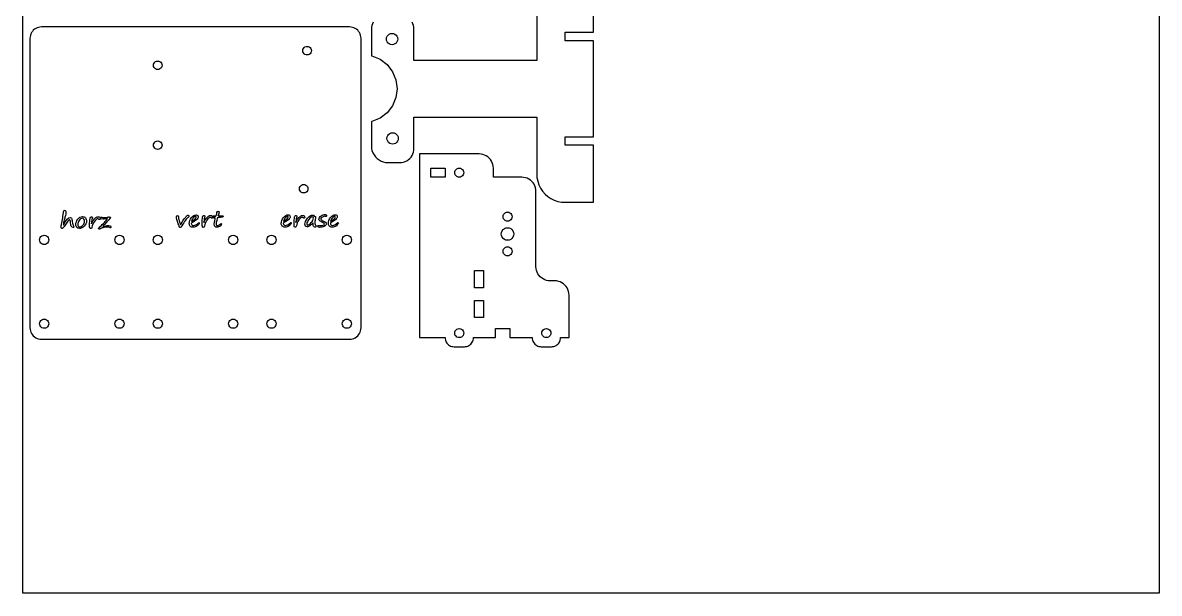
# Model space of a CAD drawing. Extents: x -1 to 112, y 200 to 313.
# Drawn here: x -0.6 to 112.3, y 199.8 to 256.5 of the extents above; entities that cross this region are included whole.
import ezdxf

# ---------------------------------------------------------------- set-up
doc = ezdxf.new("R2010")
doc.units = 0
doc.layers.get('0').update_dxf_attribs({"linetype": 'CONTINUOUS'})

msp = doc.modelspace()

# ---------------------------------------------------------------- linework, layer by layer
at = {"color": 7}
for points in [[(-0.580467, 312.650063), (112.308426, 312.650063), (112.308426, 199.761169), (-0.580467, 199.761169), (-0.580467, 312.650063)], [(8.127987, 237.084408), (8.126857, 237.080174)], [(18.329185, 237.234589), (18.559715, 237.234589)], [(18.522786, 237.074283), (18.406401, 237.064717)], [(18.88201, 237.486216), (18.817102, 237.263296)], [(28.181293, 237.184735), (28.181293, 237.184735)], [(3.463658, 236.385761), (3.468132, 236.385783)], [(4.892723, 236.425068), (4.892723, 236.425068)], [(5.048275, 236.014191), (5.048275, 236.014191)], [(6.246811, 236.556678), (6.245681, 236.517393), (6.245693, 236.488769)], [(8.138049, 236.079002), (8.138059, 236.078956)], [(14.964103, 236.179305), (14.964104, 236.179305)], [(16.182784, 236.717585), (16.182784, 236.717585)], [(16.960545, 236.55196), (16.960545, 236.55196)], [(17.420486, 236.681445), (17.419356, 236.642163), (17.419369, 236.613539)], [(25.316444, 236.726082), (25.316444, 236.726082)], [(26.094206, 236.560457), (26.094206, 236.560457)], [(26.554147, 236.689945), (26.553017, 236.65066), (26.553029, 236.622036)], [(28.249558, 236.587001), (28.249557, 236.587001)], [(29.405569, 236.443667), (29.405569, 236.443673)], [(29.994206, 236.726082), (29.994206, 236.726082)], [(30.771967, 236.560457), (30.771967, 236.560457)]]:
    msp.add_lwpolyline(points, close=True, dxfattribs=at)
for points in [[(53.293092, 244.293856), (53.293092, 245.140522), (56.115314, 245.140522), (56.115314, 254.679633), (53.293092, 254.679633), (53.293092, 255.5263), (56.115314, 255.5263), (56.115314, 261.198967)], [(50.470856, 258.37673), (50.470856, 252.732286), (38.278853, 252.732286), (38.278853, 255.83673), (38.266774, 256.020917), (38.230765, 256.201954), (38.171433, 256.37674), (38.089795, 256.542286)], [(34.234566, 256.542286), (34.152927, 256.37674), (34.093596, 256.201954), (34.057584, 256.020917), (34.045505, 255.83673), (34.045505, 253.18836), (34.098893, 253.181333), (34.915692, 252.843005), (35.617094, 252.304798), (36.155297, 251.603397), (36.493628, 250.786598), (36.609026, 249.910064), (36.493628, 249.03353), (36.155297, 248.21673), (35.617094, 247.515329), (34.915692, 246.977126), (34.098893, 246.638795), (34.045505, 246.631768), (34.045505, 243.983397), (34.106508, 243.756578), (34.196545, 243.539639), (34.314079, 243.336281), (34.457109, 243.149972), (34.623194, 242.983887), (34.809503, 242.84086), (35.012859, 242.723326), (35.229797, 242.633288), (35.456616, 242.572286), (36.867727, 242.572286), (37.051917, 242.584365), (37.232951, 242.620374), (37.407737, 242.679705), (37.573283, 242.761344), (37.726758, 242.863892), (37.865535, 242.985598), (37.987238, 243.124372), (38.089786, 243.277847), (38.171425, 243.443393), (38.230756, 243.618182), (38.266768, 243.799216), (38.278847, 243.983403), (38.278847, 247.087847), (50.470847, 247.087847), (50.470847, 241.443403), (50.495005, 241.075029), (50.567026, 240.712958), (50.685692, 240.363386), (50.848968, 240.032292), (51.054065, 239.725344), (51.29747, 239.44779), (51.575025, 239.204384), (51.881972, 238.999288), (52.213067, 238.836011), (52.562639, 238.717345), (52.92471, 238.645325), (53.293083, 238.621195), (56.115306, 238.621195), (56.115306, 244.293861), (53.293083, 244.293861)], [(0.141306, 254.922807), (0.141306, 226.136141), (0.150964, 225.98879), (0.179772, 225.843962), (0.227238, 225.704132), (0.292548, 225.571696), (0.374587, 225.448916), (0.47195, 225.337895), (0.582971, 225.240531), (0.70575, 225.158492), (0.838188, 225.093183), (0.978017, 225.045716), (1.122845, 225.016909), (1.270195, 225.007257), (31.891309, 225.007257), (32.03866, 225.016909), (32.183488, 225.045716), (32.323315, 225.093183), (32.455753, 225.158492), (32.578534, 225.240531), (32.689554, 225.337895), (32.786915, 225.448916), (32.868955, 225.571696), (32.934267, 225.704132), (32.981731, 225.843962), (33.01054, 225.98879), (33.020192, 226.136141), (33.020192, 254.922807), (33.01054, 255.070156), (32.981731, 255.214984), (32.934267, 255.354813), (32.868955, 255.487252), (32.786915, 255.61003), (32.689554, 255.72105), (32.578534, 255.818414), (32.455753, 255.900453), (32.323315, 255.965762), (32.183488, 256.013229), (32.03866, 256.042039), (31.891309, 256.051691), (1.270195, 256.051691), (1.122845, 256.042039), (0.978017, 256.013229), (0.838188, 255.965762), (0.70575, 255.900453), (0.582971, 255.818414), (0.47195, 255.72105), (0.374587, 255.61003), (0.292548, 255.487252), (0.227238, 255.354813), (0.179772, 255.214984), (0.150964, 255.070156), (0.141306, 254.922807)], [(35.560073, 254.995062), (35.616461, 255.131195), (35.706163, 255.248094), (35.823062, 255.337795), (35.959198, 255.394183), (36.105284, 255.413431), (36.251374, 255.394183), (36.387507, 255.337795), (36.504409, 255.248094), (36.594107, 255.131195), (36.650498, 254.995062), (36.669746, 254.848972), (36.650498, 254.702883), (36.594107, 254.56675), (36.504409, 254.449851), (36.387507, 254.360149), (36.251374, 254.303761), (36.105284, 254.284542), (35.959198, 254.303761), (35.823062, 254.360149), (35.706163, 254.449851), (35.616461, 254.56675), (35.560073, 254.702883), (35.540826, 254.848972), (35.560073, 254.995062)], [(27.299521, 253.906711), (27.366797, 253.994387), (27.454472, 254.061663), (27.556572, 254.103954), (27.666139, 254.118375), (27.775707, 254.103954), (27.877806, 254.061663), (27.965481, 253.994387), (28.032757, 253.906711), (28.075048, 253.804612), (28.08947, 253.695045), (28.075048, 253.585478), (28.032757, 253.483378), (27.965481, 253.395703), (27.877806, 253.328427), (27.775707, 253.286136), (27.666139, 253.271714), (27.556572, 253.286136), (27.454472, 253.328427), (27.366797, 253.395703), (27.299521, 253.483378), (27.25723, 253.585478), (27.242808, 253.695045), (27.25723, 253.804612), (27.299521, 253.906711)], [(12.420808, 252.132033), (12.406383, 252.2416), (12.420808, 252.351167), (12.463099, 252.453267), (12.530375, 252.540942), (12.61805, 252.608218), (12.72015, 252.650509), (12.829716, 252.664931), (12.939283, 252.650509), (13.041383, 252.608218), (13.129058, 252.540942), (13.196334, 252.453267), (13.238625, 252.351167), (13.253049, 252.2416), (13.238625, 252.132033), (13.196334, 252.029934), (13.129058, 251.942259), (13.041383, 251.874982), (12.939283, 251.832691), (12.829716, 251.81827), (12.72015, 251.832691), (12.61805, 251.874982), (12.530375, 251.942259), (12.463099, 252.029934), (12.420808, 252.132033)], [(35.76307, 244.572073), (35.673371, 244.688972), (35.616983, 244.825105), (35.597736, 244.971195), (35.616983, 245.117284), (35.673371, 245.253417), (35.76307, 245.370316), (35.879972, 245.460018), (36.016105, 245.516406), (36.162194, 245.535653), (36.308284, 245.516406), (36.444417, 245.460018), (36.561316, 245.370316), (36.651017, 245.253417), (36.707405, 245.117284), (36.726653, 244.971195), (36.707405, 244.825105), (36.651017, 244.688972), (36.561316, 244.572073), (36.444417, 244.482372), (36.308284, 244.425984), (36.162194, 244.406764), (36.016105, 244.425984), (35.879972, 244.482372), (35.76307, 244.572073)], [(12.829716, 244.728845), (12.939283, 244.714423), (13.041383, 244.672132), (13.129058, 244.604856), (13.196334, 244.517181), (13.238625, 244.415081), (13.253049, 244.305514), (13.238625, 244.195947), (13.196334, 244.093848), (13.129058, 244.006172), (13.041383, 243.938896), (12.939283, 243.896605), (12.829716, 243.882184), (12.72015, 243.896605), (12.61805, 243.938896), (12.530375, 244.006172), (12.463099, 244.093848), (12.420808, 244.195947), (12.406383, 244.305514), (12.420808, 244.415081), (12.463099, 244.517181), (12.530375, 244.604856), (12.61805, 244.672132), (12.72015, 244.714423), (12.829716, 244.728845)], [(38.82745, 243.42922), (38.82745, 225.169442), (41.36745, 225.169442), (41.375183, 225.051564), (41.398241, 224.9357), (41.436214, 224.823836), (41.488462, 224.717887), (41.554092, 224.619662), (41.631983, 224.530847), (41.720798, 224.452956), (41.819023, 224.387325), (41.924972, 224.335078), (42.036836, 224.297105), (42.1527, 224.274047), (42.270578, 224.266342), (43.286578, 224.266342), (43.404457, 224.274075), (43.52032, 224.297133), (43.632182, 224.335106), (43.738137, 224.387354), (43.836356, 224.452987), (43.925174, 224.530875), (44.003064, 224.61969), (44.068695, 224.717918), (44.120943, 224.823867), (44.158916, 224.935731), (44.181974, 225.051595), (44.189706, 225.169456), (46.39104, 225.169456), (46.39104, 226.072567), (47.816265, 226.072567), (47.816265, 225.169456), (50.017598, 225.169456), (50.025331, 225.051578), (50.048389, 224.935711), (50.086362, 224.823847), (50.138609, 224.717901), (50.20424, 224.619673), (50.282131, 224.530858), (50.370949, 224.452967), (50.469171, 224.387337), (50.575123, 224.335089), (50.686984, 224.297116), (50.802848, 224.274058), (50.920726, 224.266325), (51.936726, 224.266325), (52.054608, 224.274058), (52.170468, 224.297116), (52.282333, 224.335089), (52.388279, 224.387337), (52.486506, 224.452967), (52.575325, 224.530858), (52.653212, 224.619673), (52.71884, 224.717901), (52.771094, 224.823847), (52.809064, 224.935711), (52.832121, 225.051578), (52.839854, 225.169456), (53.686521, 225.169456), (53.686521, 229.40279), (53.674442, 229.586976), (53.63843, 229.768013), (53.579101, 229.942799), (53.497463, 230.108345), (53.394912, 230.26182), (53.273209, 230.400595), (53.134432, 230.5223), (52.980963, 230.624848), (52.815414, 230.706487), (52.640628, 230.765818), (52.459591, 230.801827), (52.275407, 230.813906), (51.80974, 230.813906), (51.625554, 230.825985), (51.444517, 230.861994), (51.269731, 230.921326), (51.104185, 231.002964), (50.950709, 231.105512), (50.811932, 231.227218), (50.690227, 231.365992), (50.587679, 231.519468), (50.506043, 231.685013), (50.446709, 231.859799), (50.4107, 232.040836), (50.398621, 232.225023), (50.398621, 239.703912), (50.386542, 239.888099), (50.350533, 240.069136), (50.291198, 240.243922), (50.209563, 240.409468), (50.107015, 240.562943), (49.985309, 240.701717), (49.846535, 240.823423), (49.69306, 240.925971), (49.527511, 241.007609), (49.352725, 241.066941), (49.171688, 241.10295), (48.987501, 241.115029), (46.165279, 241.115029), (46.165279, 242.01814), (46.1532, 242.202327), (46.117191, 242.383364), (46.05786, 242.558149), (45.976221, 242.723695), (45.873673, 242.877171), (45.751967, 243.015945), (45.613193, 243.13765), (45.459718, 243.240199), (45.294172, 243.321837), (45.119386, 243.381169), (44.938349, 243.417177), (44.754162, 243.429257), (38.827496, 243.429257)], [(39.956387, 242.018123), (41.367498, 242.018123), (41.367498, 241.115012), (39.956387, 241.115012), (39.956387, 242.018123)], [(42.778609, 242.018129), (42.89548, 242.002747), (43.004387, 241.957637), (43.097907, 241.885876), (43.169668, 241.792356), (43.214778, 241.68345), (43.230159, 241.566573), (43.214778, 241.449702), (43.169668, 241.340795), (43.097907, 241.247275), (43.004387, 241.175515), (42.89548, 241.130404), (42.778609, 241.115023), (42.661738, 241.130404), (42.552832, 241.175515), (42.459312, 241.247275), (42.387551, 241.340795), (42.342441, 241.449702), (42.32706, 241.566573), (42.342441, 241.683444), (42.387551, 241.792351), (42.459312, 241.885871), (42.552832, 241.957631), (42.661738, 242.002742), (42.778609, 242.018123)], [(27.694091, 239.761734), (27.626815, 239.674059), (27.539139, 239.606782), (27.437039, 239.564491), (27.327472, 239.55007), (27.217905, 239.564491), (27.115806, 239.606782), (27.02813, 239.674059), (26.960854, 239.761734), (26.918563, 239.863833), (26.904142, 239.9734), (26.918563, 240.082967), (26.960854, 240.185067), (27.02813, 240.272742), (27.115806, 240.340018), (27.217905, 240.382309), (27.327472, 240.396731), (27.437039, 240.382309), (27.539139, 240.340018), (27.626815, 240.272742), (27.694091, 240.185067), (27.736382, 240.082967), (27.750803, 239.9734), (27.736382, 239.863833), (27.694091, 239.761734)], [(47.802162, 237.583198), (47.895682, 237.511438), (47.967443, 237.417918), (48.012553, 237.309011), (48.027934, 237.19214), (48.012553, 237.075269), (47.967443, 236.966362), (47.895682, 236.872842), (47.802162, 236.801081), (47.693255, 236.755971), (47.576384, 236.74059), (47.459513, 236.755971), (47.350607, 236.801081), (47.257087, 236.872842), (47.185326, 236.966362), (47.140216, 237.075269), (47.124834, 237.19214), (47.140216, 237.309011), (47.185326, 237.417918), (47.257087, 237.511438), (47.350607, 237.583198), (47.459513, 237.628309), (47.576384, 237.64369), (47.693255, 237.628309), (47.802162, 237.583198)], [(47.137351, 235.909618), (47.257087, 236.001495), (47.265948, 236.008297), (47.415696, 236.070323), (47.576393, 236.091462), (47.73709, 236.070295), (47.886837, 236.008268), (48.015429, 235.909595), (48.1141, 235.781006), (48.176126, 235.631259), (48.197293, 235.470573), (48.176126, 235.309876), (48.1141, 235.160129), (48.015429, 235.03154), (47.886837, 234.932866), (47.73709, 234.870839), (47.576393, 234.849673), (47.415696, 234.870839), (47.265948, 234.932866), (47.257087, 234.939668), (47.137351, 235.031545), (47.038681, 235.160134), (46.976654, 235.309881), (46.955487, 235.470579), (46.976654, 235.631276), (47.038681, 235.781023), (47.137351, 235.909612)], [(1.323112, 235.282198), (1.43372, 235.328014), (1.552418, 235.343649), (1.671115, 235.328014), (1.781723, 235.282198), (1.876705, 235.209317), (1.949586, 235.114335), (1.995402, 235.003727), (2.011029, 234.88503), (1.995402, 234.766333), (1.949586, 234.655724), (1.876705, 234.560742), (1.781723, 234.487861), (1.671115, 234.442045), (1.552418, 234.42641), (1.43372, 234.442045), (1.323112, 234.487861), (1.22813, 234.560742), (1.155249, 234.655724), (1.109433, 234.766333), (1.093807, 234.88503), (1.109433, 235.003727), (1.155249, 235.114335), (1.22813, 235.209317), (1.323112, 235.282198)], [(9.150004, 235.328014), (9.260612, 235.282198), (9.355594, 235.209317), (9.428475, 235.114335), (9.474291, 235.003727), (9.489918, 234.88503), (9.474291, 234.766333), (9.428475, 234.655724), (9.355594, 234.560742), (9.260612, 234.487861), (9.150004, 234.442045), (9.031307, 234.42641), (8.912609, 234.442045), (8.802001, 234.487861), (8.70702, 234.560742), (8.634138, 234.655724), (8.588323, 234.766333), (8.572696, 234.88503), (8.588323, 235.003727), (8.634138, 235.114335), (8.70702, 235.209317), (8.802001, 235.282198), (8.912609, 235.328014), (9.031307, 235.343649), (9.150004, 235.328014)], [(12.612001, 235.282198), (12.722609, 235.328014), (12.841307, 235.343649), (12.960004, 235.328014), (13.070612, 235.282198), (13.165594, 235.209317), (13.238475, 235.114335), (13.284291, 235.003727), (13.299918, 234.88503), (13.284291, 234.766333), (13.238475, 234.655724), (13.165594, 234.560742), (13.070612, 234.487861), (12.960004, 234.442045), (12.841307, 234.42641), (12.722609, 234.442045), (12.612001, 234.487861), (12.51702, 234.560742), (12.444138, 234.655724), (12.398323, 234.766333), (12.382696, 234.88503), (12.398323, 235.003727), (12.444138, 235.114335), (12.51702, 235.209317), (12.612001, 235.282198)], [(20.09089, 235.282198), (20.201498, 235.328014), (20.320196, 235.343649), (20.438893, 235.328014), (20.549501, 235.282198), (20.644483, 235.209317), (20.717364, 235.114335), (20.76318, 235.003727), (20.778807, 234.88503), (20.76318, 234.766333), (20.717364, 234.655724), (20.644483, 234.560742), (20.549501, 234.487861), (20.438893, 234.442045), (20.320196, 234.42641), (20.201498, 234.442045), (20.09089, 234.487861), (19.995909, 234.560742), (19.923027, 234.655724), (19.877211, 234.766333), (19.861585, 234.88503), (19.877211, 235.003727), (19.923027, 235.114335), (19.995909, 235.209317), (20.09089, 235.282198)], [(23.90089, 235.282198), (24.011498, 235.328014), (24.130196, 235.343649), (24.248892, 235.328014), (24.359501, 235.282198), (24.454482, 235.209317), (24.527364, 235.114335), (24.573179, 235.003727), (24.588815, 234.88503), (24.573179, 234.766333), (24.527364, 234.655724), (24.454482, 234.560742), (24.359501, 234.487861), (24.248892, 234.442045), (24.130196, 234.42641), (24.011498, 234.442045), (23.90089, 234.487861), (23.805909, 234.560742), (23.733027, 234.655724), (23.687211, 234.766333), (23.671585, 234.88503), (23.687211, 235.003727), (23.733027, 235.114335), (23.805909, 235.209317), (23.90089, 235.282198)], [(31.379781, 235.282198), (31.490389, 235.328014), (31.609086, 235.343649), (31.727783, 235.328014), (31.838392, 235.282198), (31.933374, 235.209317), (32.006255, 235.114335), (32.052071, 235.003727), (32.067706, 234.88503), (32.052071, 234.766333), (32.006255, 234.655724), (31.933374, 234.560742), (31.838392, 234.487861), (31.727783, 234.442045), (31.609086, 234.42641), (31.490389, 234.442045), (31.379781, 234.487861), (31.284799, 234.560742), (31.211918, 234.655724), (31.166102, 234.766333), (31.150467, 234.88503), (31.166102, 235.003727), (31.211918, 235.114335), (31.284799, 235.209317), (31.379781, 235.282198)], [(47.350607, 233.357976), (47.257087, 233.429737), (47.185326, 233.523257), (47.140216, 233.632163), (47.124834, 233.749034), (47.140216, 233.865905), (47.185326, 233.974812), (47.257087, 234.068332), (47.350607, 234.140093), (47.459513, 234.185203), (47.576384, 234.200584), (47.693255, 234.185203), (47.802162, 234.140093), (47.895682, 234.068332), (47.967443, 233.974812), (48.012553, 233.865905), (48.027934, 233.749029), (48.012553, 233.632158), (47.967443, 233.523251), (47.895682, 233.429731), (47.802162, 233.35797), (47.693255, 233.31286), (47.576384, 233.297479), (47.459513, 233.31286), (47.350607, 233.35797)], [(44.297005, 230.136573), (44.297005, 231.829906), (45.200116, 231.829906), (45.200116, 230.136573), (44.297005, 230.136573)], [(44.297005, 227.17324), (44.297005, 228.866573), (45.200116, 228.866573), (45.200116, 227.17324), (44.297005, 227.17324)], [(1.323112, 226.956643), (1.43372, 227.002459), (1.552418, 227.018094), (1.671115, 227.002459), (1.781723, 226.956643), (1.876705, 226.883762), (1.949586, 226.78878), (1.995402, 226.678171), (2.011029, 226.559474), (1.995402, 226.440777), (1.949586, 226.330169), (1.876705, 226.235187), (1.781723, 226.162306), (1.671115, 226.11649), (1.552418, 226.100854), (1.43372, 226.11649), (1.323112, 226.162306), (1.22813, 226.235187), (1.155249, 226.330169), (1.109433, 226.440777), (1.093807, 226.559474), (1.109433, 226.678171), (1.155249, 226.78878), (1.22813, 226.883762), (1.323112, 226.956643)], [(8.634138, 226.330169), (8.588323, 226.440777), (8.572696, 226.559474), (8.588323, 226.678171), (8.634138, 226.78878), (8.70702, 226.883762), (8.802001, 226.956643), (8.912609, 227.002459), (9.031307, 227.018094), (9.150004, 227.002459), (9.260612, 226.956643), (9.355594, 226.883762), (9.428475, 226.78878), (9.474291, 226.678171), (9.489918, 226.559474), (9.474291, 226.440777), (9.428475, 226.330169), (9.355594, 226.235187), (9.260612, 226.162306), (9.150004, 226.11649), (9.031307, 226.100854), (8.912609, 226.11649), (8.802001, 226.162306), (8.70702, 226.235187), (8.634138, 226.330169)], [(12.612001, 226.956643), (12.722609, 227.002459), (12.841307, 227.018094), (12.960004, 227.002459), (13.070612, 226.956643), (13.165594, 226.883762), (13.238475, 226.78878), (13.284291, 226.678171), (13.299918, 226.559474), (13.284291, 226.440777), (13.238475, 226.330169), (13.165594, 226.235187), (13.070612, 226.162306), (12.960004, 226.11649), (12.841307, 226.100854), (12.722609, 226.11649), (12.612001, 226.162306), (12.51702, 226.235187), (12.444138, 226.330169), (12.398323, 226.440777), (12.382696, 226.559474), (12.398323, 226.678171), (12.444138, 226.78878), (12.51702, 226.883762), (12.612001, 226.956643)], [(20.09089, 226.956643), (20.201498, 227.002459), (20.320196, 227.018094), (20.438893, 227.002459), (20.549501, 226.956643), (20.644483, 226.883762), (20.717364, 226.78878), (20.76318, 226.678171), (20.778807, 226.559474), (20.76318, 226.440777), (20.717364, 226.330169), (20.644483, 226.235187), (20.549501, 226.162306), (20.438893, 226.11649), (20.320196, 226.100854), (20.201498, 226.11649), (20.09089, 226.162306), (19.995909, 226.235187), (19.923027, 226.330169), (19.877211, 226.440777), (19.861585, 226.559474), (19.877211, 226.678171), (19.923027, 226.78878), (19.995909, 226.883762), (20.09089, 226.956643)], [(23.90089, 226.956643), (24.011498, 227.002459), (24.130196, 227.018094), (24.248892, 227.002459), (24.359501, 226.956643), (24.454482, 226.883762), (24.527364, 226.78878), (24.573179, 226.678171), (24.588815, 226.559474), (24.573179, 226.440777), (24.527364, 226.330169), (24.454482, 226.235187), (24.359501, 226.162306), (24.248892, 226.11649), (24.130196, 226.100854), (24.011498, 226.11649), (23.90089, 226.162306), (23.805909, 226.235187), (23.733027, 226.330169), (23.687211, 226.440777), (23.671585, 226.559474), (23.687211, 226.678171), (23.733027, 226.78878), (23.805909, 226.883762), (23.90089, 226.956643)], [(31.379781, 226.956643), (31.490389, 227.002459), (31.609086, 227.018094), (31.727783, 227.002459), (31.838392, 226.956643), (31.933374, 226.883762), (32.006255, 226.78878), (32.052071, 226.678171), (32.067706, 226.559474), (32.052071, 226.440777), (32.006255, 226.330169), (31.933374, 226.235187), (31.838392, 226.162306), (31.727783, 226.11649), (31.609086, 226.100854), (31.490389, 226.11649), (31.379781, 226.162306), (31.284799, 226.235187), (31.211918, 226.330169), (31.166102, 226.440777), (31.150467, 226.559474), (31.166102, 226.678171), (31.211918, 226.78878), (31.284799, 226.883762), (31.379781, 226.956643)], [(42.661738, 226.057192), (42.778609, 226.072573), (42.89548, 226.057192), (43.004387, 226.012081), (43.097907, 225.940321), (43.169668, 225.846801), (43.214778, 225.737894), (43.230159, 225.621017), (43.214778, 225.504146), (43.169668, 225.39524), (43.097907, 225.30172), (43.004387, 225.229959), (42.89548, 225.184849), (42.778609, 225.169468), (42.661738, 225.184849), (42.552832, 225.229959), (42.459312, 225.30172), (42.387551, 225.39524), (42.342441, 225.504146), (42.32706, 225.621017), (42.342441, 225.737888), (42.387551, 225.846795), (42.459312, 225.940315), (42.552832, 226.012076), (42.661738, 226.057186)], [(51.748015, 225.301725), (51.654498, 225.229965), (51.545592, 225.184854), (51.428721, 225.169473), (51.31185, 225.184854), (51.202943, 225.229965), (51.109423, 225.301725), (51.037662, 225.395245), (50.992552, 225.504152), (50.977171, 225.621023), (50.992552, 225.737894), (51.037662, 225.846801), (51.109423, 225.940321), (51.202943, 226.012081), (51.31185, 226.057192), (51.428721, 226.072573), (51.545592, 226.057192), (51.654498, 226.012081), (51.748018, 225.940321), (51.819779, 225.846801), (51.864889, 225.737894), (51.88027, 225.621023), (51.864889, 225.504152), (51.819779, 225.395245), (51.748018, 225.301725)]]:
    msp.add_lwpolyline(points, dxfattribs=at)
for points in [[(3.243198, 236.236078), (3.334962, 236.685527), (3.40733, 237.130023), (3.4603, 237.569568)], [(3.4603, 237.569568), (3.472237, 237.672196), (3.491447, 237.740498), (3.517933, 237.774475)], [(3.468132, 236.385783), (3.745664, 236.872041), (3.974329, 237.115168), (4.154129, 237.115171)], [(3.610257, 237.149136), (3.57743, 237.036596), (3.542739, 236.89362), (3.506182, 236.72021)], [(3.517933, 237.774475), (3.544418, 237.808446), (3.566612, 237.825434), (3.584518, 237.825437)], [(3.584518, 237.825437), (3.616598, 237.825434), (3.645694, 237.813039), (3.671806, 237.788277)], [(3.710974, 237.685292), (3.710973, 237.555057), (3.677401, 237.376336), (3.610257, 237.149136)], [(3.671806, 237.788277), (3.697919, 237.763509), (3.710973, 237.729173), (3.710974, 237.685292)], [(4.154129, 237.115171), (4.201876, 237.115168), (4.24067, 237.089331), (4.270514, 237.037665)], [(4.889925, 236.937336), (5.019365, 237.114637), (5.174358, 237.20329), (5.354903, 237.20329)], [(5.354903, 237.20329), (5.474271, 237.20329), (5.571072, 237.159761), (5.645305, 237.072703)], [(5.645305, 237.072703), (5.719536, 236.985642), (5.756653, 236.881951), (5.756654, 236.761625)], [(6.104686, 236.982429), (6.109907, 237.036926), (6.116435, 237.074795), (6.12427, 237.09603)], [(6.12427, 237.09603), (6.132105, 237.117252), (6.148142, 237.13708), (6.172391, 237.155484)], [(6.172391, 237.155484), (6.196637, 237.173874), (6.222935, 237.183088), (6.251286, 237.183088)], [(6.251286, 237.183088), (6.27889, 237.183088), (6.299592, 237.174759), (6.313395, 237.158128)], [(6.334098, 237.10451), (6.334097, 237.076906), (6.326637, 237.037979), (6.311717, 236.987726)], [(6.313395, 237.158128), (6.327196, 237.141497), (6.334098, 237.123621), (6.334098, 237.10451)], [(6.552879, 236.981395), (6.603983, 237.038726), (6.650612, 237.082255), (6.692764, 237.111985)], [(6.692764, 237.111985), (6.734915, 237.141711), (6.773151, 237.162414), (6.80747, 237.174094)], [(6.80747, 237.174094), (6.841788, 237.185776), (6.874987, 237.191604), (6.907068, 237.191604)], [(6.907068, 237.191604), (6.971974, 237.191601), (7.024944, 237.173022), (7.065978, 237.135865)], [(7.065978, 237.135865), (7.10701, 237.098705), (7.127526, 237.055352), (7.127527, 237.005805)], [(7.152148, 237.066339), (7.152148, 237.124377), (7.186094, 237.153397), (7.253985, 237.1534)], [(7.253985, 237.1534), (7.257714, 237.153397), (7.264801, 237.15175), (7.275247, 237.148094)], [(7.275247, 237.148094), (7.328962, 237.126873), (7.393869, 237.11624), (7.469967, 237.116243)], [(7.469967, 237.116243), (7.570684, 237.11624), (7.684457, 237.124022), (7.811287, 237.139609)], [(8.126857, 237.080174), (8.110443, 237.018596), (7.913111, 236.796347), (7.534863, 236.413429)], [(7.811287, 237.139609), (7.823969, 237.141808), (7.838891, 237.143842), (7.85605, 237.145986)], [(7.85605, 237.145986), (7.872462, 237.14736), (7.891487, 237.150219), (7.913123, 237.15448)], [(7.913123, 237.15448), (7.956393, 237.161545), (7.990712, 237.165091), (8.016079, 237.165091)], [(8.016079, 237.165091), (8.041443, 237.165091), (8.067369, 237.158713), (8.093855, 237.145986)], [(8.093855, 237.145986), (8.120338, 237.133231), (8.131716, 237.112719), (8.127987, 237.084408)], [(14.684334, 237.164558), (14.684334, 237.264357), (14.719398, 237.314258), (14.789527, 237.314258)], [(14.868982, 236.497812), (14.745883, 236.81703), (14.684334, 237.039279), (14.684334, 237.164558)], [(14.789527, 237.314258), (14.858164, 237.314258), (14.892483, 237.269665), (14.892483, 237.180485)], [(14.892483, 237.180485), (14.892483, 237.107581), (14.894917, 237.051487), (14.899756, 237.012205)], [(15.468249, 236.976639), (15.546211, 237.089886), (15.609812, 237.172343), (15.659053, 237.224014)], [(15.840344, 237.126337), (15.782896, 237.089532), (15.69822, 236.997163), (15.586312, 236.849236)], [(15.659053, 237.224014), (15.708291, 237.275682), (15.744475, 237.306649), (15.767603, 237.316913)], [(15.767603, 237.316913), (15.790731, 237.327167), (15.814231, 237.332307), (15.838106, 237.332307)], [(15.838106, 237.332307), (15.867201, 237.332304), (15.890142, 237.322384), (15.906929, 237.30258)], [(15.932108, 237.23463), (15.932107, 237.201363), (15.901519, 237.165267), (15.840344, 237.126337)], [(15.906929, 237.30258), (15.923714, 237.282761), (15.932108, 237.26011), (15.932108, 237.23463)], [(15.965682, 236.520109), (15.965682, 236.722539), (16.037676, 236.915058), (16.181665, 237.097671)], [(16.181665, 237.097671), (16.325653, 237.280281), (16.48307, 237.371589), (16.653917, 237.371589)], [(16.182784, 236.717585), (16.49911, 236.895948), (16.657274, 237.039279), (16.657274, 237.147572)], [(16.364634, 237.067944), (16.278465, 236.972392), (16.217848, 236.855605), (16.182784, 236.717585)], [(16.596844, 237.211273), (16.528207, 237.211273), (16.450803, 237.163497), (16.364634, 237.067944)], [(16.657274, 237.147572), (16.657274, 237.190037), (16.637131, 237.211273), (16.596844, 237.211273)], [(16.653917, 237.371589), (16.70987, 237.371589), (16.755566, 237.354243), (16.791005, 237.319566)], [(16.844161, 237.194287), (16.84416, 237.085285), (16.787833, 236.980884), (16.67518, 236.881087)], [(16.791005, 237.319566), (16.826441, 237.284883), (16.84416, 237.243124), (16.844161, 237.194287)], [(17.267172, 237.012702), (17.269403, 237.026145), (17.273141, 237.057647), (17.278362, 237.107193)], [(17.278362, 237.107193), (17.283583, 237.161693), (17.290111, 237.19956), (17.297946, 237.220795)], [(17.297946, 237.220795), (17.305781, 237.242016), (17.321819, 237.261847), (17.346067, 237.280251)], [(17.346067, 237.280251), (17.370313, 237.298641), (17.396612, 237.307853), (17.424962, 237.307856)], [(17.424962, 237.307856), (17.452566, 237.307853), (17.473268, 237.299526), (17.487071, 237.282895)], [(17.48539, 237.112493), (17.468231, 237.056578), (17.45816, 237.018002), (17.455175, 236.99677)], [(17.507774, 237.229281), (17.507773, 237.201676), (17.500312, 237.162746), (17.48539, 237.112493)], [(17.487071, 237.282895), (17.500872, 237.266265), (17.507774, 237.248391), (17.507774, 237.229281)], [(17.586111, 236.926208), (17.628635, 236.988847), (17.67545, 237.048834), (17.726555, 237.106165)], [(18.042697, 237.123134), (17.965107, 237.123132), (17.857675, 237.033951), (17.720402, 236.855586)], [(17.726555, 237.106165), (17.77766, 237.163497), (17.824288, 237.207026), (17.866441, 237.236755)], [(17.866441, 237.236755), (17.908592, 237.266482), (17.946827, 237.287184), (17.981147, 237.298864)], [(17.981147, 237.298864), (18.015464, 237.310547), (18.048663, 237.316374), (18.080745, 237.316374)], [(18.126628, 237.08385), (18.099769, 237.110047), (18.071792, 237.123132), (18.042697, 237.123134)], [(18.080745, 237.316374), (18.145651, 237.316372), (18.19862, 237.297792), (18.239654, 237.260635)], [(18.212798, 237.044568), (18.181462, 237.044568), (18.152739, 237.057653), (18.126628, 237.08385)], [(18.279383, 237.071122), (18.264835, 237.053419), (18.242638, 237.044568), (18.212798, 237.044568)], [(18.239654, 237.260635), (18.280686, 237.223475), (18.301203, 237.180122), (18.301204, 237.130576)], [(18.263159, 237.173011), (18.263159, 237.214063), (18.285168, 237.234589), (18.329185, 237.234589)], [(18.406401, 237.064717), (18.310906, 237.064717), (18.263159, 237.100816), (18.263159, 237.173011)], [(18.301204, 237.130576), (18.301203, 237.108639), (18.293928, 237.088814), (18.279383, 237.071122)], [(18.549643, 237.058367), (18.549642, 237.068978), (18.540689, 237.074283), (18.522786, 237.074283)], [(18.559715, 237.234589), (18.575382, 237.234589), (18.589184, 237.241324), (18.601121, 237.254766)], [(18.601121, 237.254766), (18.613059, 237.268208), (18.63059, 237.313337), (18.653718, 237.390133)], [(18.653718, 237.390133), (18.676846, 237.466929), (18.697362, 237.542841), (18.715268, 237.617867)], [(18.75947, 237.079069), (18.752383, 237.071647), (18.729814, 236.98741), (18.691766, 236.826387)], [(18.715268, 237.617867), (18.733171, 237.692183), (18.768237, 237.729343), (18.820462, 237.729346)], [(18.90663, 237.107204), (18.81561, 237.095879), (18.766557, 237.086505), (18.75947, 237.079069)], [(18.817102, 237.263296), (18.893944, 237.268958), (18.966312, 237.275693), (19.034203, 237.283473)], [(18.820462, 237.729346), (18.852541, 237.729343), (18.877534, 237.718735), (18.89544, 237.697494)], [(18.922297, 237.638041), (18.922296, 237.628117), (18.908867, 237.577521), (18.88201, 237.486216)], [(18.89544, 237.697494), (18.913343, 237.676273), (18.922297, 237.656442), (18.922297, 237.638041)], [(19.205424, 237.133759), (19.097245, 237.127381), (18.997647, 237.11853), (18.90663, 237.107204)], [(19.034203, 237.283473), (19.101347, 237.290537), (19.157301, 237.294084), (19.202066, 237.294084)], [(19.202066, 237.294084), (19.258765, 237.294081), (19.294575, 237.289135), (19.309497, 237.279212)], [(19.33188, 237.227189), (19.331879, 237.169855), (19.289727, 237.138712), (19.205424, 237.133759)], [(19.309497, 237.279212), (19.324417, 237.269316), (19.331878, 237.25197), (19.33188, 237.227189)], [(25.099342, 236.528608), (25.099342, 236.731038), (25.171336, 236.923558), (25.315325, 237.106171)], [(25.315325, 237.106171), (25.459313, 237.288781), (25.616731, 237.380086), (25.787578, 237.380089)], [(25.316444, 236.726082), (25.632771, 236.904448), (25.790934, 237.047776), (25.790935, 237.156069)], [(25.498295, 237.076441), (25.412125, 236.980889), (25.351508, 236.864102), (25.316444, 236.726082)], [(25.730504, 237.219772), (25.661867, 237.21977), (25.584463, 237.171993), (25.498295, 237.076441)], [(25.790935, 237.156069), (25.790934, 237.198537), (25.770792, 237.21977), (25.730504, 237.219772)], [(25.787578, 237.380089), (25.843531, 237.380086), (25.889226, 237.362743), (25.924665, 237.328066)], [(25.977821, 237.202784), (25.97782, 237.093781), (25.921493, 236.989383), (25.80884, 236.889584)], [(25.924665, 237.328066), (25.960102, 237.293383), (25.97782, 237.251621), (25.977821, 237.202784)], [(26.400832, 237.021205), (26.403063, 237.034647), (26.406801, 237.066149), (26.412022, 237.115696)], [(26.412022, 237.115696), (26.417244, 237.170196), (26.423772, 237.208062), (26.431606, 237.229297)], [(26.431606, 237.229297), (26.439438, 237.250519), (26.455479, 237.270347), (26.479727, 237.288751)], [(26.479727, 237.288751), (26.503973, 237.307141), (26.530272, 237.316355), (26.558622, 237.316355)], [(26.558622, 237.316355), (26.586226, 237.316355), (26.606929, 237.308026), (26.620731, 237.291395)], [(26.619051, 237.120993), (26.601892, 237.065075), (26.59182, 237.026502), (26.588836, 237.005267)], [(26.641434, 237.23778), (26.641433, 237.210173), (26.633973, 237.171246), (26.619051, 237.120993)], [(26.620731, 237.291395), (26.634532, 237.274764), (26.641434, 237.256888), (26.641434, 237.23778)], [(26.719771, 236.934705), (26.762296, 236.997344), (26.809111, 237.057331), (26.860216, 237.114665)], [(27.176357, 237.131631), (27.098767, 237.131631), (26.991335, 237.042448), (26.854062, 236.864085)], [(26.860216, 237.114665), (26.91132, 237.171993), (26.957948, 237.215522), (27.000101, 237.245252)], [(27.000101, 237.245252), (27.042252, 237.274979), (27.080488, 237.295681), (27.114807, 237.307361)], [(27.114807, 237.307361), (27.149124, 237.319044), (27.182324, 237.324871), (27.214405, 237.324871)], [(27.260288, 237.092349), (27.233429, 237.118546), (27.205453, 237.131631), (27.176357, 237.131631)], [(27.214405, 237.324871), (27.279311, 237.324871), (27.332281, 237.306289), (27.373315, 237.269132)], [(27.346458, 237.053065), (27.315122, 237.053065), (27.286399, 237.066149), (27.260288, 237.092349)], [(27.413043, 237.079619), (27.398495, 237.061916), (27.376299, 237.053065), (27.346458, 237.053065)], [(27.373315, 237.269132), (27.414347, 237.231972), (27.434863, 237.188619), (27.434864, 237.139075)], [(27.434864, 237.139075), (27.434863, 237.117139), (27.427589, 237.097314), (27.413043, 237.079619)], [(27.71016, 237.035568), (27.885482, 237.250381), (28.059685, 237.357789), (28.232771, 237.357792)], [(28.181293, 237.184735), (28.082813, 237.184735), (27.968294, 237.097143), (27.837735, 236.921966)], [(28.286486, 237.032912), (28.286486, 237.134127), (28.251421, 237.184735), (28.181293, 237.184735)], [(28.232771, 237.357792), (28.295438, 237.357789), (28.342067, 237.323816), (28.372656, 237.255868)], [(28.372656, 237.255868), (28.382354, 237.233217), (28.397647, 237.221894), (28.418538, 237.221894)], [(28.418538, 237.221894), (28.478222, 237.221894), (28.508064, 237.199958), (28.508065, 237.156069)], [(28.508065, 237.156069), (28.508064, 237.134133), (28.504333, 237.104046), (28.496875, 237.065825)], [(28.839313, 236.925683), (28.839312, 237.066532), (28.913731, 237.183319), (29.06257, 237.276042)], [(29.200777, 237.156058), (29.08663, 237.10439), (29.029556, 237.045994), (29.029556, 236.980878)], [(29.06257, 237.276042), (29.211408, 237.36876), (29.332827, 237.415123), (29.426831, 237.415123)], [(29.427949, 237.233564), (29.390647, 237.233561), (29.314921, 237.207724), (29.200777, 237.156058)], [(29.426831, 237.415123), (29.487261, 237.415123), (29.531091, 237.405227), (29.558322, 237.385397)], [(29.474952, 237.218692), (29.451077, 237.228588), (29.43541, 237.233564), (29.427949, 237.233564)], [(29.523071, 237.202776), (29.514871, 237.202776), (29.498819, 237.208081), (29.474952, 237.218692)], [(29.569515, 237.226141), (29.549754, 237.210583), (29.534261, 237.202776), (29.523071, 237.202776)], [(29.558322, 237.385397), (29.585558, 237.365577), (29.599168, 237.331249), (29.599168, 237.282412)], [(29.599168, 237.282412), (29.599168, 237.260475), (29.589287, 237.241711), (29.569515, 237.226141)], [(29.777102, 236.528608), (29.777102, 236.731038), (29.849096, 236.923558), (29.993087, 237.106171)], [(29.993087, 237.106171), (30.137075, 237.288781), (30.29449, 237.380086), (30.465337, 237.380089)], [(29.994206, 236.726082), (30.31053, 236.904448), (30.468696, 237.047776), (30.468696, 237.156069)], [(30.176055, 237.076441), (30.089886, 236.980889), (30.029268, 236.864102), (29.994206, 236.726082)], [(30.408266, 237.219772), (30.339627, 237.21977), (30.262223, 237.171993), (30.176055, 237.076441)], [(30.468696, 237.156069), (30.468696, 237.198537), (30.448558, 237.21977), (30.408266, 237.219772)], [(30.465337, 237.380089), (30.521291, 237.380086), (30.566987, 237.362743), (30.602426, 237.328066)], [(30.655581, 237.202784), (30.655581, 237.093781), (30.599254, 236.989383), (30.486599, 236.889584)], [(30.602426, 237.328066), (30.637863, 237.293383), (30.655581, 237.251621), (30.655581, 237.202784)], [(3.225292, 236.121415), (3.225292, 236.141235), (3.23126, 236.179453), (3.243198, 236.236078)], [(3.258864, 236.053465), (3.236484, 236.071855), (3.225292, 236.094517), (3.225292, 236.121415)], [(3.341676, 236.02586), (3.308849, 236.02586), (3.281246, 236.035069), (3.258864, 236.053465)], [(3.433441, 236.079478), (3.399868, 236.043734), (3.36928, 236.02586), (3.341676, 236.02586)], [(3.590112, 236.307211), (3.519237, 236.191133), (3.467013, 236.115222), (3.433441, 236.079478)], [(3.506182, 236.72021), (3.469625, 236.546801), (3.451347, 236.439569), (3.451347, 236.398516)], [(3.451347, 236.398516), (3.451347, 236.390022), (3.45545, 236.385761), (3.463658, 236.385761)], [(4.063484, 236.890082), (3.985147, 236.890082), (3.827357, 236.695792), (3.590112, 236.307211)], [(4.133986, 236.822134), (4.119811, 236.867431), (4.096309, 236.890082), (4.063484, 236.890082)], [(4.174273, 236.533353), (4.161587, 236.680574), (4.14816, 236.776832), (4.133986, 236.822134)], [(4.260442, 236.206882), (4.215677, 236.268812), (4.186955, 236.377636), (4.174273, 236.533353)], [(4.414875, 236.113982), (4.356682, 236.113982), (4.305204, 236.144949), (4.260442, 236.206882)], [(4.270514, 237.037665), (4.300355, 236.985997), (4.324601, 236.871331), (4.343254, 236.693675)], [(4.343254, 236.693675), (4.361905, 236.504693), (4.404056, 236.368089), (4.46971, 236.283862)], [(4.486496, 236.137348), (4.464113, 236.121789), (4.44024, 236.113982), (4.414875, 236.113982)], [(4.46971, 236.283862), (4.503281, 236.240685), (4.520068, 236.208836), (4.520069, 236.18831)], [(4.520069, 236.18831), (4.520068, 236.16992), (4.508876, 236.152918), (4.486496, 236.137348)], [(4.695765, 236.397464), (4.695764, 236.580074), (4.760484, 236.760031), (4.889925, 236.937336)], [(4.795363, 236.124607), (4.728964, 236.198217), (4.695764, 236.28917), (4.695765, 236.397464)], [(5.048275, 236.014191), (4.946066, 236.014191), (4.861761, 236.050996), (4.795363, 236.124607)], [(5.021977, 236.824795), (4.935807, 236.685005), (4.892723, 236.551763), (4.892723, 236.425068)], [(4.892723, 236.425068), (4.892723, 236.35358), (4.908575, 236.295185), (4.940284, 236.249888)], [(4.940284, 236.249888), (4.971991, 236.204589), (5.013956, 236.181938), (5.06618, 236.181938)], [(5.331403, 237.034482), (5.211288, 237.034479), (5.108146, 236.964585), (5.021977, 236.824795)], [(5.526683, 236.249888), (5.373368, 236.092755), (5.213899, 236.014191), (5.048275, 236.014191)], [(5.06618, 236.181938), (5.177342, 236.181938), (5.288877, 236.2398), (5.400786, 236.355526)], [(5.504301, 236.95326), (5.461402, 237.007405), (5.403769, 237.034479), (5.331403, 237.034482)], [(5.400786, 236.355526), (5.512693, 236.47125), (5.568647, 236.599893), (5.568648, 236.741454)], [(5.568648, 236.741454), (5.568647, 236.828512), (5.547198, 236.899115), (5.504301, 236.95326)], [(5.756654, 236.761625), (5.756653, 236.577597), (5.679996, 236.407019), (5.526683, 236.249888)], [(6.061044, 236.344349), (6.061044, 236.377614), (6.062898, 236.450872), (6.066639, 236.564119)], [(6.085664, 236.08317), (6.06925, 236.134841), (6.061044, 236.221899), (6.061044, 236.344349)], [(6.066639, 236.564119), (6.071116, 236.697892), (6.080069, 236.80583), (6.093496, 236.887938)], [(6.165119, 236.005667), (6.128562, 236.005667), (6.102077, 236.031507), (6.085664, 236.08317)], [(6.093496, 236.887938), (6.095727, 236.90138), (6.099465, 236.93288), (6.104686, 236.982429)], [(6.253526, 236.032221), (6.232635, 236.014518), (6.203167, 236.005667), (6.165119, 236.005667)], [(6.245693, 236.488769), (6.253154, 236.501523), (6.262104, 236.519204), (6.272549, 236.541853)], [(6.269191, 236.796619), (6.26173, 236.766183), (6.254269, 236.686203), (6.246811, 236.556678)], [(6.296051, 236.141576), (6.28859, 236.086367), (6.274416, 236.049916), (6.253526, 236.032221)], [(6.281502, 236.871999), (6.279271, 236.847947), (6.27516, 236.822808), (6.269191, 236.796619)], [(6.272549, 236.541853), (6.32328, 236.652271), (6.369909, 236.738798), (6.412434, 236.801438)], [(6.311717, 236.987726), (6.294558, 236.931808), (6.284487, 236.893232), (6.281502, 236.871999)], [(6.546725, 236.730815), (6.409451, 236.55245), (6.325893, 236.356037), (6.296051, 236.141576)], [(6.412434, 236.801438), (6.454959, 236.864077), (6.501774, 236.924064), (6.552879, 236.981395)], [(6.869021, 236.998364), (6.79143, 236.998364), (6.683998, 236.909181), (6.546725, 236.730815)], [(6.952952, 236.959082), (6.926092, 236.985279), (6.898116, 236.998364), (6.869021, 236.998364)], [(6.938404, 236.030113), (6.973468, 236.066918), (7.021962, 236.115049), (7.083884, 236.174505)], [(6.983727, 235.97809), (6.955004, 235.990845), (6.939896, 236.008171), (6.938404, 236.030113)], [(7.039121, 236.919798), (7.007786, 236.919798), (6.979063, 236.932882), (6.952952, 236.959082)], [(7.061503, 235.958985), (7.038375, 235.958985), (7.01245, 235.965362), (6.983727, 235.97809)], [(7.105706, 236.946352), (7.091158, 236.928649), (7.068962, 236.919798), (7.039121, 236.919798)], [(7.181245, 236.006761), (7.143196, 235.974912), (7.103282, 235.958985), (7.061503, 235.958985)], [(7.083884, 236.174505), (7.420355, 236.498676), (7.676251, 236.767637), (7.851574, 236.981392)], [(7.127527, 237.005805), (7.127526, 236.983869), (7.120252, 236.964047), (7.105706, 236.946352)], [(7.38156, 236.951677), (7.228619, 236.951677), (7.152148, 236.989897), (7.152148, 237.066339)], [(7.49123, 236.115585), (7.339781, 236.091862), (7.236452, 236.055601), (7.181245, 236.006761)], [(7.562851, 236.964432), (7.504659, 236.955937), (7.444228, 236.951677), (7.38156, 236.951677)], [(7.534863, 236.413429), (7.443844, 236.320708), (7.394977, 236.265854), (7.388263, 236.248866)], [(7.388263, 236.248866), (7.391247, 236.241801), (7.398709, 236.238255), (7.410646, 236.238255)], [(7.410646, 236.238255), (7.421092, 236.238255), (7.473314, 236.247821), (7.567318, 236.266921)], [(7.815764, 236.151153), (7.750856, 236.151153), (7.642679, 236.139305), (7.49123, 236.115585)], [(7.815764, 236.990959), (7.776222, 236.990959), (7.691918, 236.982107), (7.562851, 236.964432)], [(7.567318, 236.266921), (7.743386, 236.303019), (7.876929, 236.321069), (7.967949, 236.321069)], [(7.851574, 236.981392), (7.84859, 236.98777), (7.836652, 236.990959), (7.815764, 236.990959)], [(8.082105, 236.104438), (8.016451, 236.13558), (7.927671, 236.151153), (7.815764, 236.151153)], [(7.967949, 236.321069), (8.110444, 236.321069), (8.181692, 236.280016), (8.181693, 236.197912)], [(8.138059, 236.078956), (8.11866, 236.086735), (8.100009, 236.095229), (8.082105, 236.104438)], [(8.181693, 236.197912), (8.181692, 236.146241), (8.167145, 236.106604), (8.138049, 236.079002)], [(14.964104, 236.179305), (14.965582, 236.220357), (14.933889, 236.326528), (14.868982, 236.497812)], [(14.899756, 237.012205), (14.904606, 236.972923), (14.922324, 236.90108), (14.952912, 236.796682)], [(14.952912, 236.796682), (14.9835, 236.692281), (15.017073, 236.595489), (15.05363, 236.506307)], [(15.070416, 236.109232), (15.039081, 236.109232), (15.003644, 236.132598), (14.964103, 236.179305)], [(15.05363, 236.506307), (15.072281, 236.459592), (15.085709, 236.423848), (15.093917, 236.399077)], [(15.22373, 236.283351), (15.157331, 236.167273), (15.106226, 236.109232), (15.070416, 236.109232)], [(15.093917, 236.399077), (15.109583, 236.421728), (15.129727, 236.452868), (15.154347, 236.492504)], [(15.154347, 236.492504), (15.285652, 236.702012), (15.390286, 236.86339), (15.468249, 236.976639)], [(15.586312, 236.849236), (15.474403, 236.701306), (15.353543, 236.512679), (15.22373, 236.283351)], [(16.063602, 236.238761), (15.998322, 236.306002), (15.965682, 236.399784), (15.965682, 236.520109)], [(16.341693, 236.137898), (16.221578, 236.137898), (16.128881, 236.17152), (16.063602, 236.238761)], [(16.223071, 236.586995), (16.184276, 236.56789), (16.164878, 236.543112), (16.164879, 236.512679)], [(16.164879, 236.512679), (16.164878, 236.453929), (16.182785, 236.406862), (16.218595, 236.371473)], [(16.218595, 236.371473), (16.254405, 236.336083), (16.307375, 236.318388), (16.377504, 236.318388)], [(16.67518, 236.881087), (16.562525, 236.781285), (16.411822, 236.683257), (16.223071, 236.586995)], [(16.758551, 236.290784), (16.623888, 236.18886), (16.484935, 236.137898), (16.341693, 236.137898)], [(16.377504, 236.318388), (16.537905, 236.318388), (16.701664, 236.402615), (16.868781, 236.571071)], [(16.960545, 236.55196), (16.960545, 236.479766), (16.893213, 236.392705), (16.758551, 236.290784)], [(16.868781, 236.571071), (16.893401, 236.594437), (16.912051, 236.606106), (16.924735, 236.606106)], [(16.924735, 236.606106), (16.948607, 236.606106), (16.960545, 236.588045), (16.960545, 236.55196)], [(17.23472, 236.469114), (17.23472, 236.502381), (17.236575, 236.575637), (17.240315, 236.688886)], [(17.25934, 236.207937), (17.242926, 236.259606), (17.23472, 236.346666), (17.23472, 236.469114)], [(17.240315, 236.688886), (17.244792, 236.822659), (17.253745, 236.930598), (17.267172, 237.012702)], [(17.338795, 236.130434), (17.302238, 236.130434), (17.275753, 236.156274), (17.25934, 236.207937)], [(17.427202, 236.156989), (17.406312, 236.139286), (17.376843, 236.130434), (17.338795, 236.130434)], [(17.419369, 236.613539), (17.42683, 236.626266), (17.43578, 236.643975), (17.446226, 236.666623)], [(17.442867, 236.921389), (17.435406, 236.890953), (17.427944, 236.810971), (17.420486, 236.681445)], [(17.469727, 236.266346), (17.462266, 236.211137), (17.448092, 236.174686), (17.427202, 236.156989)], [(17.455175, 236.99677), (17.452944, 236.972717), (17.448832, 236.947578), (17.442867, 236.921389)], [(17.446226, 236.666623), (17.496957, 236.777038), (17.543585, 236.863569), (17.586111, 236.926208)], [(17.720402, 236.855586), (17.583127, 236.67722), (17.499569, 236.480808), (17.469727, 236.266346)], [(18.438854, 236.445767), (18.438853, 236.518671), (18.457505, 236.631566), (18.494808, 236.784449)], [(18.709671, 236.143187), (18.529126, 236.143187), (18.438853, 236.244047), (18.438854, 236.445767)], [(18.494808, 236.784449), (18.531364, 236.936626), (18.549642, 237.027931), (18.549643, 237.058367)], [(18.691766, 236.826387), (18.653717, 236.665361), (18.634692, 236.560784), (18.634693, 236.512657)], [(18.634693, 236.512657), (18.634692, 236.434796), (18.645509, 236.382952), (18.667146, 236.357118)], [(18.667146, 236.357118), (18.688782, 236.331278), (18.721235, 236.318366), (18.764506, 236.318366)], [(19.026931, 236.264749), (18.923601, 236.183706), (18.817849, 236.143187), (18.709671, 236.143187)], [(18.764506, 236.318366), (18.828666, 236.318366), (18.91782, 236.364018), (19.031967, 236.455325)], [(19.181924, 236.462756), (19.181923, 236.411794), (19.130258, 236.345792), (19.026931, 236.264749)], [(19.031967, 236.455325), (19.075983, 236.492837), (19.109928, 236.511593), (19.133803, 236.511593)], [(19.133803, 236.511593), (19.165882, 236.511593), (19.181923, 236.495319), (19.181924, 236.462756)], [(25.197262, 236.247258), (25.131982, 236.314499), (25.099342, 236.40828), (25.099342, 236.528608)], [(25.475354, 236.146397), (25.355239, 236.146397), (25.262542, 236.180017), (25.197262, 236.247258)], [(25.356731, 236.595495), (25.317936, 236.57639), (25.298539, 236.551611), (25.298539, 236.521175)], [(25.298539, 236.521175), (25.298539, 236.462428), (25.316442, 236.415359), (25.352255, 236.379969)], [(25.352255, 236.379969), (25.388065, 236.34458), (25.441035, 236.326885), (25.511164, 236.326885)], [(25.80884, 236.889584), (25.696185, 236.789785), (25.545482, 236.691753), (25.356731, 236.595495)], [(25.892212, 236.299281), (25.757548, 236.197359), (25.618596, 236.146397), (25.475354, 236.146397)], [(25.511164, 236.326885), (25.671566, 236.326885), (25.835324, 236.411112), (26.002441, 236.579568)], [(26.094206, 236.560457), (26.094205, 236.488263), (26.026873, 236.401205), (25.892212, 236.299281)], [(26.002441, 236.579568), (26.027058, 236.602933), (26.045711, 236.614605), (26.058395, 236.614605)], [(26.058395, 236.614605), (26.082268, 236.614605), (26.094205, 236.596545), (26.094206, 236.560457)], [(26.36838, 236.477616), (26.36838, 236.510881), (26.370235, 236.584139), (26.373975, 236.697386)], [(26.393, 236.21644), (26.376586, 236.268108), (26.36838, 236.355166), (26.36838, 236.477616)], [(26.373975, 236.697386), (26.378452, 236.831159), (26.387405, 236.939098), (26.400832, 237.021205)], [(26.472455, 236.138934), (26.435898, 236.138934), (26.409413, 236.164774), (26.393, 236.21644)], [(26.560863, 236.165489), (26.539972, 236.147786), (26.510504, 236.138934), (26.472455, 236.138934)], [(26.553029, 236.622036), (26.56049, 236.634791), (26.569444, 236.652472), (26.579886, 236.675123)], [(26.576527, 236.929886), (26.569066, 236.89945), (26.561605, 236.819471), (26.554147, 236.689945)], [(26.603388, 236.274843), (26.595927, 236.219634), (26.581752, 236.183183), (26.560863, 236.165489)], [(26.588836, 237.005267), (26.586605, 236.981214), (26.582493, 236.956075), (26.576527, 236.929886)], [(26.579886, 236.675123), (26.630617, 236.785538), (26.677246, 236.872065), (26.719771, 236.934705)], [(26.854062, 236.864085), (26.716787, 236.68572), (26.63323, 236.489305), (26.603388, 236.274843)], [(27.447175, 236.434117), (27.447175, 236.620268), (27.534837, 236.820749), (27.71016, 237.035568)], [(27.509844, 236.256813), (27.468065, 236.302821), (27.447175, 236.36192), (27.447175, 236.434117)], [(27.658682, 236.187804), (27.601236, 236.187804), (27.551623, 236.210813), (27.509844, 236.256813)], [(27.837735, 236.921966), (27.707175, 236.746787), (27.641895, 236.60151), (27.641896, 236.486141)], [(27.641896, 236.486141), (27.641895, 236.404743), (27.670245, 236.364045), (27.726946, 236.364045)], [(27.939571, 236.287603), (27.837361, 236.221069), (27.743732, 236.187804), (27.658682, 236.187804)], [(27.726946, 236.364045), (27.809011, 236.364045), (27.922785, 236.442609), (28.068266, 236.599742)], [(28.249557, 236.587001), (28.145109, 236.453934), (28.04178, 236.354135), (27.939571, 236.287603)], [(28.068266, 236.599742), (28.213746, 236.756872), (28.286486, 236.901262), (28.286486, 237.032912)], [(28.305512, 236.266368), (28.268208, 236.341394), (28.249557, 236.448272), (28.249558, 236.587001)], [(28.447635, 236.153828), (28.390188, 236.153828), (28.342814, 236.191342), (28.305512, 236.266368)], [(28.496875, 237.065825), (28.456587, 236.857023), (28.436443, 236.709803), (28.436444, 236.624161)], [(28.436444, 236.624161), (28.436443, 236.452873), (28.470762, 236.350243), (28.5394, 236.316269)], [(28.540519, 236.187271), (28.508437, 236.164977), (28.477476, 236.153828), (28.447635, 236.153828)], [(28.5394, 236.316269), (28.572225, 236.299281), (28.588638, 236.2784), (28.588639, 236.25363)], [(28.588639, 236.25363), (28.588638, 236.231693), (28.572599, 236.209567), (28.540519, 236.187271)], [(28.716214, 236.249372), (28.716214, 236.276256), (28.729829, 236.296084), (28.75706, 236.308825)], [(28.897505, 236.132584), (28.776644, 236.132584), (28.716214, 236.171514), (28.716214, 236.249372)], [(28.75706, 236.308825), (28.784291, 236.32158), (28.811708, 236.32793), (28.839313, 236.32793)], [(28.919327, 236.777574), (28.865984, 236.821813), (28.839312, 236.87118), (28.839313, 236.925683)], [(28.839313, 236.32793), (28.850503, 236.32793), (28.871766, 236.324384), (28.9031, 236.317319)], [(29.348494, 236.22442), (29.191076, 236.163196), (29.040746, 236.132584), (28.897505, 236.132584)], [(28.9031, 236.317319), (28.933688, 236.310227), (28.953832, 236.306708), (28.963531, 236.306708)], [(29.226516, 236.600803), (29.075067, 236.674413), (28.97267, 236.733336), (28.919327, 236.777574)], [(28.963531, 236.306708), (29.046341, 236.306708), (29.135123, 236.319793), (29.229871, 236.34599)], [(29.029556, 236.980878), (29.029556, 236.941242), (29.049693, 236.905322), (29.089986, 236.873116)], [(29.089986, 236.873116), (29.130272, 236.840912), (29.20264, 236.801451), (29.307089, 236.754737)], [(29.405569, 236.443673), (29.405566, 236.489678), (29.345883, 236.542056), (29.226516, 236.600803)], [(29.229871, 236.34599), (29.324622, 236.372187), (29.383186, 236.404737), (29.405569, 236.443667)], [(29.307089, 236.754737), (29.391391, 236.716516), (29.458723, 236.675642), (29.509082, 236.632113)], [(29.584622, 236.478697), (29.584619, 236.370403), (29.505912, 236.285646), (29.348494, 236.22442)], [(29.509082, 236.632113), (29.55944, 236.588581), (29.584619, 236.537443), (29.584622, 236.478697)], [(29.875023, 236.247258), (29.809743, 236.314499), (29.777102, 236.40828), (29.777102, 236.528608)], [(30.153116, 236.146397), (30.033, 236.146397), (29.940304, 236.180017), (29.875023, 236.247258)], [(30.034492, 236.595495), (29.995698, 236.57639), (29.976299, 236.551611), (29.976299, 236.521175)], [(29.976299, 236.521175), (29.976299, 236.462428), (29.994206, 236.415359), (30.030016, 236.379969)], [(30.030016, 236.379969), (30.065826, 236.34458), (30.118795, 236.326885), (30.188926, 236.326885)], [(30.486599, 236.889584), (30.373945, 236.789785), (30.223243, 236.691753), (30.034492, 236.595495)], [(30.569972, 236.299281), (30.435308, 236.197359), (30.296356, 236.146397), (30.153116, 236.146397)], [(30.188926, 236.326885), (30.349325, 236.326885), (30.513085, 236.411112), (30.680201, 236.579568)], [(30.771967, 236.560457), (30.771964, 236.488263), (30.704635, 236.401205), (30.569972, 236.299281)], [(30.680201, 236.579568), (30.70483, 236.602933), (30.723472, 236.614605), (30.736157, 236.614605)], [(30.736157, 236.614605), (30.760033, 236.614605), (30.771964, 236.596545), (30.771967, 236.560457)]]:
    msp.add_open_spline(points, degree=3, dxfattribs=at)

doc.saveas('drawing.dxf')
